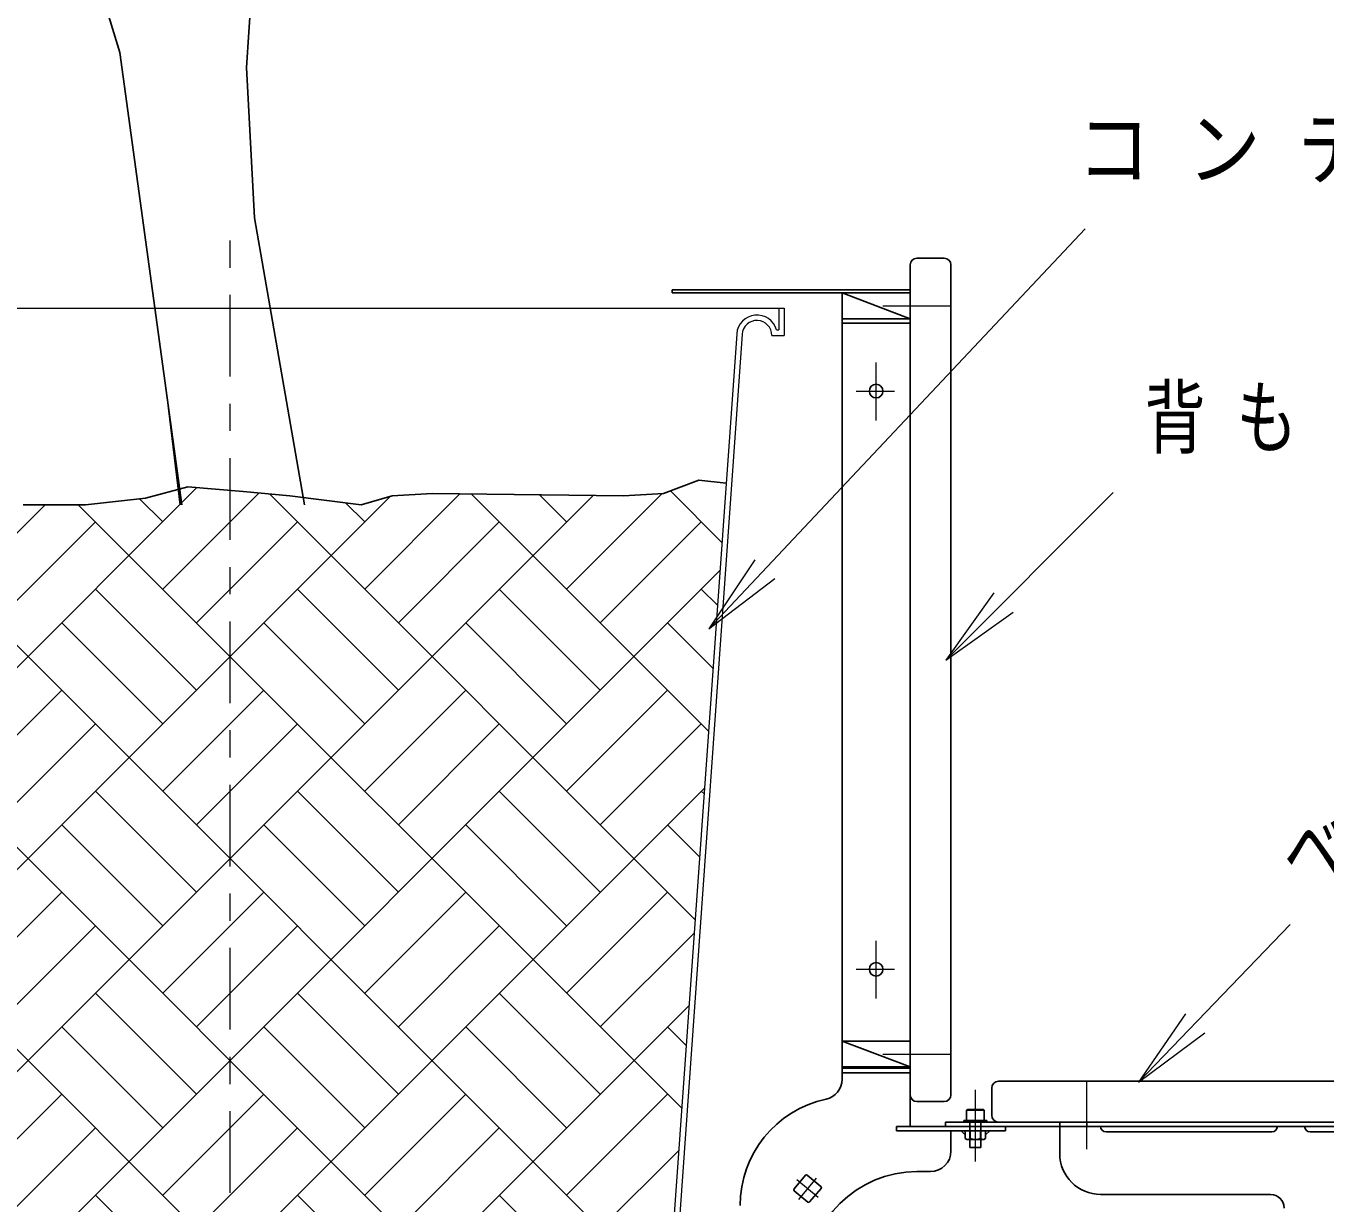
# Model space of a CAD drawing. Units: millimetres on the paper. Extents: x -385 to 420, y 0 to 267.
# Drawn here: x -115.36 to -67.57, y 61.29 to 104.58 of the extents above; entities that cross this region are included whole.
import ezdxf

# ---------------------------------------------------------------- set-up
doc = ezdxf.new("R2010")
doc.units = ezdxf.units.MM
doc.linetypes.add('USER2', pattern=[6, 3, -1, 1, -1])
doc.linetypes.add('USER3', pattern=[8, 3, -1, 1, -1, 1, -1])
doc.layers.add('1_20', color=7, linetype='Continuous', lineweight=25)
doc.styles.add('ＭＳ ゴシック', font='')
doc.styles.get('ＭＳ ゴシック').set_extended_font_data('MS Gothic')

# ---------------------------------------------------------------- blocks, each defined once
blk = doc.blocks.new('open_arrow')
at = {"color": 0, "linetype": 'Continuous', "lineweight": -2}
blk.add_lwpolyline([(7.5, 1.25), (0, 0), (7.5, -1.25)], dxfattribs=at)

msp = doc.modelspace()

# ---------------------------------------------------------------- linework, layer by layer
at = {"layer": '1_20', "color": 70}
for p, q in [((-114.332, 111.608), (-111.909, 103.612)), ((-106.814, 109.884), (-107.25, 103.052)), ((-111.909, 103.612), (-109.628, 86.988)), ((-107.25, 103.052), (-106.959, 97.529)), ((-106.959, 97.529), (-105.118, 86.988)), ((-85.359, 93.824), (-85.359, 65.873)), ((-85.359, 93.824), (-82.859, 93.824)), ((-85.359, 93.664), (-82.859, 93.664)), ((-82.859, 64.139), (-82.859, 93.824)), ((-110.157, 90.842), (-109.694, 86.988)), ((-85.359, 66.274), (-82.859, 66.274)), ((-85.359, 66.114), (-82.859, 66.114)), ((-83.359, 64.139), (-79.359, 64.139)), ((-83.359, 64.139), (-83.359, 63.979)), ((-79.359, 63.979), (-79.359, 64.139)), ((-83.359, 63.979), (-79.359, 63.979)), ((-81.359, 63.229), (-81.359, 63.979)), ((-82.609, 62.479), (-82.109, 62.479))]:
    msp.add_line(p, q, dxfattribs=at)
at = {"layer": '1_20', "linetype": 'USER2', "lineweight": 13}
for p, q in [((-107.859, 43.697), (-107.859, 97.065)), ((-86.242, 61.527), (-87.021, 62.181)), ((-86.315, 62.231), (-86.964, 61.458))]:
    msp.add_line(p, q, dxfattribs=at)
at = {"layer": '1_20', "lineweight": 13}
for p, q in [((-90.253, 82.43), (-76.43, 97.127)), ((-81.549, 81.272), (-75.39, 87.431)), ((-74.462, 65.768), (-68.888, 71.565))]:
    msp.add_line(p, q, dxfattribs=at)
at = {"layer": '1_20'}
for p, q in [((-82.859, 65.299), (-82.859, 95.799)), ((-81.609, 96.049), (-82.609, 96.049)), ((-81.359, 65.299), (-81.359, 95.799)), ((-85.359, 94.774), (-82.859, 93.824)), ((-85.359, 93.824), (-85.359, 94.774)), ((-85.359, 94.774), (-82.859, 94.774)), ((-85.359, 93.824), (-82.859, 93.824)), ((-85.359, 67.274), (-82.859, 66.324)), ((-85.359, 67.274), (-82.859, 67.274)), ((-85.359, 66.324), (-85.359, 67.274)), ((-85.359, 66.324), (-82.859, 66.324)), ((-81.609, 65.049), (-82.609, 65.049)), ((-80.784, 64.734), (-80.741, 64.759)), ((-80.784, 64.734), (-80.134, 64.734)), ((-80.784, 64.359), (-80.784, 64.734)), ((-80.741, 64.759), (-80.178, 64.759)), ((-80.134, 64.734), (-80.178, 64.759)), ((-80.134, 64.359), (-80.134, 64.734)), ((-80.034, 64.359), (-80.884, 64.359)), ((-80.884, 64.359), (-80.884, 64.299)), ((-80.884, 64.299), (-80.034, 64.299)), ((-80.784, 64.359), (-80.134, 64.359)), ((-80.659, 64.359), (-80.659, 63.359)), ((-80.259, 64.359), (-80.259, 63.359)), ((-80.034, 64.299), (-80.034, 64.359)), ((-80.835, 63.979), (-80.084, 63.979)), ((-80.835, 63.979), (-80.835, 63.691)), ((-80.835, 63.691), (-80.772, 63.654)), ((-80.147, 63.654), (-80.772, 63.654)), ((-80.647, 63.979), (-80.647, 63.691)), ((-80.272, 63.979), (-80.272, 63.691)), ((-80.084, 63.691), (-80.147, 63.654)), ((-80.084, 63.979), (-80.084, 63.691)), ((-80.259, 63.359), (-80.659, 63.359)), ((-86.709, 62.344), (-87.127, 61.846)), ((-86.141, 61.932), (-86.639, 62.35)), ((-86.623, 61.358), (-87.121, 61.776)), ((-86.135, 61.862), (-86.553, 61.364))]:
    msp.add_line(p, q, dxfattribs=at)
at = {"layer": '1_20', "color": 131}
for p, q in [((-91.609, 94.774), (-91.609, 94.889)), ((-91.609, 94.889), (-82.859, 94.889)), ((-91.609, 94.774), (-82.859, 94.774)), ((-82.859, 94.774), (-82.859, 94.889)), ((-80.985, 63.979), (-80.835, 63.829)), ((-79.934, 63.979), (-80.084, 63.829))]:
    msp.add_line(p, q, dxfattribs=at)
at = {"layer": '1_20', "color": 20, "lineweight": 13}
for p, q in [((-128.234, 94.209), (-87.484, 94.209)), ((-87.684, 94.209), (-87.684, 93.409)), ((-87.484, 94.209), (-87.484, 93.209)), ((-89.234, 93.267), (-92.121, 52.606)), ((-89.035, 93.253), (-91.935, 52.406)), ((-87.946, 93.209), (-87.484, 93.209)), ((-87.772, 93.409), (-87.684, 93.409)), ((-109.077, 87.615), (-124.956, 71.736)), ((-109.097, 87.595), (-109.12, 87.618)), ((-89.778, 85.601), (-91.672, 87.494)), ((-101.973, 87.294), (-124.464, 64.804)), ((-94.515, 87.328), (-123.971, 57.871)), ((-91.747, 57.871), (-121.318, 87.442)), ((-114.653, 86.988), (-117.759, 83.883)), ((-91.255, 64.804), (-113.44, 86.988)), ((-110.334, 86.358), (-111.186, 87.209)), ((-106.794, 87.423), (-110.334, 83.883)), ((-90.763, 71.736), (-106.414, 87.387)), ((-102.91, 86.358), (-103.612, 87.059)), ((-99.407, 87.385), (-102.91, 83.883)), ((-90.271, 78.668), (-98.982, 87.38)), ((-95.485, 86.358), (-96.478, 87.351)), ((-91.973, 87.394), (-95.485, 83.883)), ((-112.809, 86.358), (-116.521, 82.645)), ((-105.385, 86.358), (-109.097, 82.645)), ((-97.96, 86.358), (-101.672, 82.645)), ((-90.535, 86.358), (-94.248, 82.645)), ((-93.21, 51.909), (-125.867, 84.566)), ((-89.852, 84.566), (-122.509, 51.909)), ((-109.097, 80.17), (-112.809, 83.883)), ((-101.672, 80.17), (-105.385, 83.883)), ((-94.248, 80.17), (-97.96, 83.883)), ((-89.942, 83.29), (-90.535, 83.883)), ((-110.334, 78.933), (-114.047, 82.645)), ((-102.91, 78.933), (-106.622, 82.645)), ((-95.485, 78.933), (-99.197, 82.645)), ((-90.107, 80.979), (-91.773, 82.645)), ((-114.047, 80.17), (-117.759, 76.458)), ((-106.622, 80.17), (-110.334, 76.458)), ((-99.197, 80.17), (-102.91, 76.458)), ((-91.773, 80.17), (-95.485, 76.458)), ((-112.809, 78.933), (-116.521, 75.221)), ((-105.385, 78.933), (-109.097, 75.221)), ((-97.96, 78.933), (-101.672, 75.221)), ((-90.535, 78.933), (-94.248, 75.221)), ((-101.035, 52.309), (-125.299, 76.574)), ((-90.419, 76.574), (-114.684, 52.309)), ((-109.097, 72.746), (-112.809, 76.458)), ((-101.672, 72.746), (-105.385, 76.458)), ((-94.248, 72.746), (-97.96, 76.458)), ((-90.435, 76.357), (-90.535, 76.458)), ((-110.334, 71.508), (-114.047, 75.221)), ((-102.91, 71.508), (-106.622, 75.221)), ((-95.485, 71.508), (-99.197, 75.221)), ((-90.599, 74.047), (-91.773, 75.221)), ((-114.047, 72.746), (-117.759, 69.033)), ((-106.622, 72.746), (-110.334, 69.033)), ((-99.197, 72.746), (-102.91, 69.033)), ((-91.773, 72.746), (-95.485, 69.033)), ((-112.809, 71.508), (-116.521, 67.796)), ((-105.385, 71.508), (-109.097, 67.796)), ((-97.96, 71.508), (-101.672, 67.796)), ((-90.798, 71.246), (-94.248, 67.796)), ((-109.097, 65.321), (-112.809, 69.033)), ((-101.672, 65.321), (-105.385, 69.033)), ((-94.248, 65.321), (-97.96, 69.033)), ((-90.987, 68.582), (-107.259, 52.309)), ((-110.334, 64.084), (-114.047, 67.796)), ((-102.91, 64.084), (-106.622, 67.796)), ((-95.485, 64.084), (-99.197, 67.796)), ((-91.091, 67.114), (-91.773, 67.796)), ((-114.047, 65.321), (-117.759, 61.609)), ((-106.622, 65.321), (-110.334, 61.609)), ((-99.197, 65.321), (-102.91, 61.609)), ((-91.773, 65.321), (-95.485, 61.609)), ((-112.809, 64.084), (-116.521, 60.371)), ((-105.385, 64.084), (-109.097, 60.371)), ((-97.96, 64.084), (-101.672, 60.371)), ((-91.365, 63.254), (-94.248, 60.371)), ((-109.097, 57.896), (-112.809, 61.609)), ((-101.672, 57.896), (-105.385, 61.609)), ((-94.248, 57.896), (-97.96, 61.609))]:
    msp.add_line(p, q, dxfattribs=at)
at = {"layer": '1_20', "linetype": 'USER3', "lineweight": 13}
for p, q in [((-83.859, 94.299), (-81.359, 94.299)), ((-83.859, 66.799), (-81.359, 66.799))]:
    msp.add_line(p, q, dxfattribs=at)
at = {"layer": '1_20', "color": 70, "linetype": 'USER2', "lineweight": 13}
for p, q in [((-84.109, 90.087), (-84.109, 92.213)), ((-84.848, 91.164), (-83.437, 91.164)), ((-84.109, 68.837), (-84.109, 70.963)), ((-84.848, 69.914), (-83.437, 69.914)), ((-80.459, 63.517), (-80.459, 64.553))]:
    msp.add_line(p, q, dxfattribs=at)
at = {"layer": '1_20', "color": 20}
for p, q in [((-110.966, 87.233), (-109.414, 87.642)), ((-109.414, 87.642), (-107.372, 87.478)), ((-107.372, 87.478), (-105.657, 87.315)), ((-91.931, 87.397), (-90.624, 87.887)), ((-90.624, 87.887), (-89.624, 87.776)), ((-115.459, 86.988), (-113.172, 86.988)), ((-113.172, 86.988), (-110.966, 87.233)), ((-105.657, 87.315), (-103.043, 86.988)), ((-103.043, 86.988), (-101.899, 87.315)), ((-101.899, 87.315), (-100.429, 87.397)), ((-100.429, 87.397), (-93.401, 87.315)), ((-93.401, 87.315), (-91.931, 87.397))]:
    msp.add_line(p, q, dxfattribs=at)
at = {"layer": '1_20', "color": 40, "linetype": 'USER2', "lineweight": 13}
msp.add_line((-80.459, 62.853), (-80.459, 65.484), dxfattribs=at)
at = {"layer": '1_20', "color": 40}
for p, q in [((-79.859, 64.549), (-79.859, 65.549)), ((-79.609, 65.799), (-58.109, 65.799)), ((-81.559, 64.299), (-81.559, 64.139)), ((-81.559, 64.299), (-58.109, 64.299)), ((-81.559, 64.139), (-60.359, 64.139))]:
    msp.add_line(p, q, dxfattribs=at)
at = {"layer": '1_20', "color": 40, "linetype": 'USER3', "lineweight": 13}
msp.add_line((-76.359, 63.299), (-76.359, 65.799), dxfattribs=at)
at = {"layer": '1_20', "color": 4}
for p, q in [((-77.359, 64.299), (-76.359, 64.299)), ((-77.359, 63.139), (-77.359, 64.299)), ((-76.359, 64.139), (-76.359, 64.299)), ((-75.859, 64.139), (-76.359, 64.139)), ((-69.359, 64.139), (-68.359, 64.139)), ((-69.559, 63.939), (-75.659, 63.939)), ((-68.159, 63.939), (-62.059, 63.939)), ((-75.859, 61.639), (-69.609, 61.639))]:
    msp.add_line(p, q, dxfattribs=at)
at = {"layer": '1_20', "color": 70}
for centre in [(-84.109, 91.164), (-84.109, 69.914)]:
    msp.add_circle(centre, 0.25, dxfattribs=at)
at = {"layer": '1_20'}
for centre, radius, start, end in [((-82.609, 95.799), 0.25, 90, 180), ((-81.609, 95.799), 0.25, 0, 90), ((-82.609, 65.299), 0.25, 180, 270), ((-81.609, 65.299), 0.25, 270, 0), ((-80.741, 63.828), 0.166, 235.6159, 304.3841), ((-80.459, 64.283), 0.621, 252.4121, 287.5879), ((-80.178, 63.828), 0.166, 235.6158, 304.3841), ((-86.671, 62.312), 0.05, 50, 140), ((-87.089, 61.814), 0.05, 140, 230), ((-86.173, 61.894), 0.05, 320, 50), ((-86.591, 61.396), 0.05, 230, 320)]:
    msp.add_arc(centre, radius, start, end, dxfattribs=at)
at = {"layer": '1_20', "color": 20, "lineweight": 13}
for radius, start in [(0.745, 15.1816), (0.545, 359.4885)]:
    msp.add_arc((-88.491, 93.214), radius, start, 175.9383, dxfattribs=at)
at = {"layer": '1_20', "color": 70}
for centre, radius, start, end in [((-86.109, 65.873), 0.75, 282.1532, 0), ((-85.109, 61.229), 4, 102.1532, 180), ((-82.109, 63.229), 0.75, 270, 0), ((-82.609, 58.479), 4, 90, 180)]:
    msp.add_arc(centre, radius, start, end, dxfattribs=at)
at = {"layer": '1_20', "color": 40}
for centre, start, end in [((-79.609, 65.549), 90, 180), ((-79.609, 64.549), 180, 270)]:
    msp.add_arc(centre, 0.25, start, end, dxfattribs=at)
at = {"layer": '1_20', "color": 4}
for centre, radius, start, end in [((-75.659, 64.139), 0.2, 180, 270), ((-69.559, 64.139), 0.2, 270, 0), ((-68.159, 64.139), 0.2, 180, 270), ((-75.859, 63.139), 1.5, 180, 270), ((-69.609, 61.139), 0.5, 0, 90)]:
    msp.add_arc(centre, radius, start, end, dxfattribs=at)

# ---------------------------------------------------------------- block references
at = {"layer": '1_20', "lineweight": 13, "xscale": 0.4, "yscale": 0.4}
for p, rotation in [((-90.253, 82.43), 46.8), ((-81.549, 81.272), 45), ((-74.462, 65.768), 46.1)]:
    msp.add_blockref('open_arrow', p, dxfattribs=dict(at, rotation=rotation))

# ---------------------------------------------------------------- texts
at = {"layer": '1_20', "char_height": 2.199, "attachment_point": 4, "style": 'ＭＳ ゴシック'}
for s, insert in [('\\T1.5;\\W0.9;コンテナ：PE\u3000φ815×850H', (-76.722, 99.777)), ('\\T1.5;\\W0.75;背もたれ：ヒノキ\\~30ｔ', (-74.246, 90.081)), ('\\T1.5;\\W0.75;ベンチ：ヒノキ\\~30ｔ', (-69.122, 74.215))]:
    msp.add_mtext(s, dxfattribs=dict(at, insert=insert))

doc.saveas('drawing.dxf')
